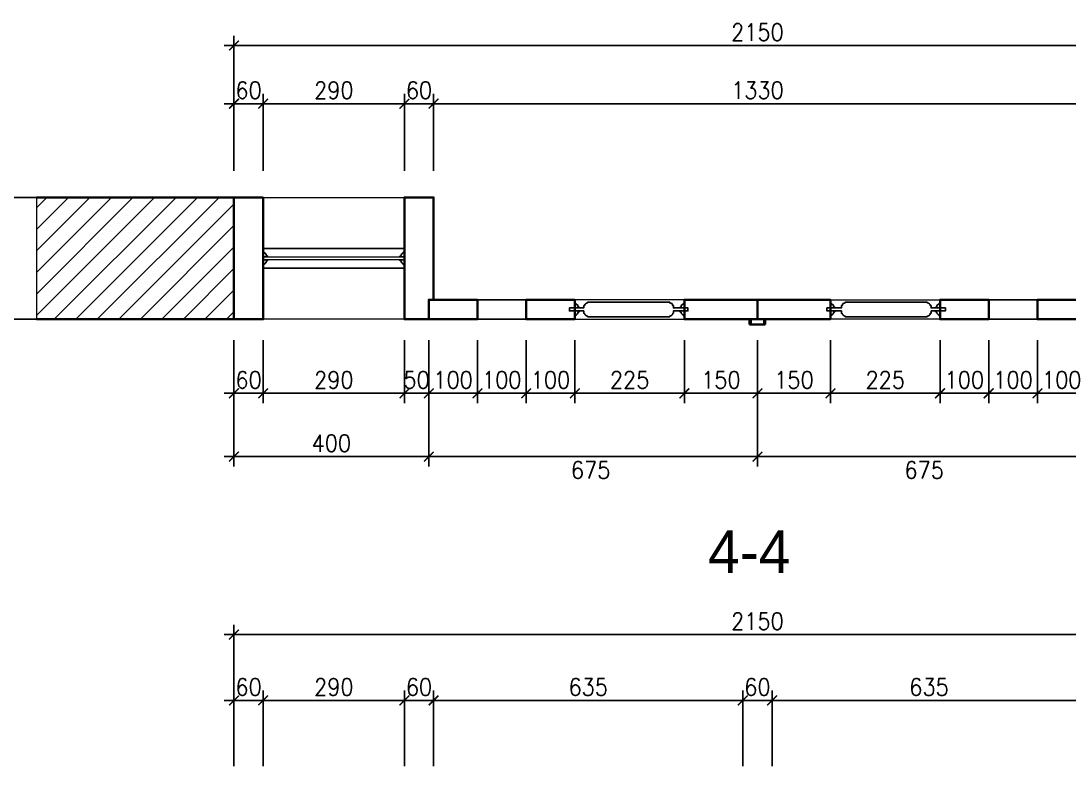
# Model space of a CAD drawing. Header units: millimetres. Extents: x -529782 to -142003, y -492574 to -273331.
# Drawn here: x -209251 to -207099, y -428554 to -426998 of the extents above; entities that cross this region are included whole.
import ezdxf

# ---------------------------------------------------------------- set-up
doc = ezdxf.new("R2010")
doc.units = ezdxf.units.MM
doc.header["$LTSCALE"] = 500
doc.header["$MEASUREMENT"] = 0
doc.header["$PDMODE"] = 3
doc.layers.get('0').update_dxf_attribs({"linetype": 'CONTINUOUS', "lineweight": 13})
doc.layers.get('Defpoints').update_dxf_attribs({"color": 255, "linetype": 'CONTINUOUS', "lineweight": 13})
for name, color, linetype, lineweight in [('1.cat 30', 30, 'CONTINUOUS', 35), ('9.text \xad white', 7, 'CONTINUOUS', 15), ('CA.dim 08', 251, 'CONTINUOUS', 13)]:
    doc.layers.add(name, color=color, linetype=linetype, lineweight=lineweight)
for name, color, linetype in [('catgo', 4, 'CONTINUOUS'), ('HACH', 250, 'CONTINUOUS'), ('HATCH', 150, 'CONTINUOUS'), ('THAY', 7, 'CONTINUOUS')]:
    doc.layers.add(name, color=color, linetype=linetype)
doc.styles.add('CA.JSC1', font='')
doc.styles.get("Standard").update_dxf_attribs({"font": 'txt.shx', "width": 0.9})
doc.styles.get('CA.JSC1').set_extended_font_data('.VnAvantH')
doc.dimstyles.new('CA 20', dxfattribs={"dimscale": 0, "dimtxt": 35, "dimasz": 20, "dimexe": 20, "dimexo": 0, "dimgap": 10, "dimtad": 1, "dimdec": 0, "dimzin": 0, "dimdsep": 46, "dimtxsty": 'Standard', "dimblk": 'ARCHTICK', "dimcen": 0.09, "dimdle": 20, "dimclrd": 256, "dimclre": 256, "dimclrt": 7, "dimadec": 0, "dimazin": 0, "dimtfac": 1, "dimtdec": 0, "dimtix": 1, "dimtmove": 2, "dimatfit": 3, "dimldrblk": 'DOT', "dimfxl": 1, "dimtolj": 1, "dimtzin": 0, "dimarcsym": 0})

# ---------------------------------------------------------------- blocks, each defined once
blk = doc.blocks.new('_ArchTick')
at = {"color": 1, "linetype": 'ByBlock', "const_width": 0.15}
blk.add_lwpolyline([(-0.5, -0.5), (0.5, 0.5)], dxfattribs=at)
blk = doc.blocks.new('*D1532')
at = {"layer": 'CA.dim 08', "lineweight": -2, "transparency": 16777216}
for p, q in [((-209427.8, -427340.5), (-209427.8, -427630.5)), ((-208934.6, -427360.5), (-209447.8, -427360.5)), ((-208934.6, -427610.5), (-209447.8, -427610.5))]:
    blk.add_line(p, q, dxfattribs=at)
at = {"layer": 'Defpoints', "color": 0, "transparency": 16777216}
for p in [(-208934.6, -427360.5), (-209427.8, -427610.5), (-208934.6, -427610.5)]:
    blk.add_point(p, dxfattribs=at)
at = {"layer": 'CA.dim 08', "lineweight": -2, "transparency": 16777216, "xscale": 20, "yscale": 20, "zscale": 20}
for p, rotation in [((-209427.8, -427360.5), 90), ((-209427.8, -427610.5), 270)]:
    blk.add_blockref('_ArchTick', p, dxfattribs=dict(at, rotation=rotation))
at = {"layer": 'CA.dim 08', "color": 7, "transparency": 16777216, "insert": (-209455.3, -427485.5), "char_height": 35, "attachment_point": 5, "rotation": 90}
blk.add_mtext('\\A1;250', dxfattribs=at)
blk = doc.blocks.new('_DOT')
at = {"color": 1, "linetype": 'ByBlock'}
blk.add_line((-0.5, 0), (-1, 0), dxfattribs=at)
at = {"color": 1, "linetype": 'ByBlock', "const_width": 0.5}
blk.add_lwpolyline([(-0.25, 0, 1), (0.25, 0, 1)], format="xyb", close=True, dxfattribs=at)
blk = doc.blocks.new('*D1536')
at = {"layer": 'CA.dim 08', "lineweight": -2, "transparency": 16777216}
for p, q in [((-208813.8, -428527.8), (-208813.8, -428373)), ((-208753.8, -428527.8), (-208753.8, -428373)), ((-208813.8, -428393), (-208833.8, -428393)), ((-208813.8, -428393), (-208753.8, -428393)), ((-208753.8, -428393), (-208733.8, -428393))]:
    blk.add_line(p, q, dxfattribs=at)
at = {"layer": 'Defpoints', "color": 0, "transparency": 16777216}
for p in [(-208753.8, -428393), (-208813.8, -428527.8), (-208753.8, -428527.8)]:
    blk.add_point(p, dxfattribs=at)
at = {"layer": 'CA.dim 08', "lineweight": -2, "transparency": 16777216, "xscale": 20, "yscale": 20, "zscale": 20}
blk.add_blockref('_ArchTick', (-208813.8, -428393), dxfattribs=at)
at = {"layer": 'CA.dim 08', "lineweight": -2, "transparency": 16777216, "xscale": 20, "yscale": 20, "zscale": 20, "rotation": 180}
blk.add_blockref('_ArchTick', (-208753.8, -428393), dxfattribs=at)
at = {"layer": 'CA.dim 08', "color": 7, "transparency": 16777216, "insert": (-208783.8, -428365.5), "char_height": 35, "attachment_point": 5}
blk.add_mtext('\\A1;60', dxfattribs=at)
blk = doc.blocks.new('*D1537')
at = {"layer": 'CA.dim 08', "lineweight": -2, "transparency": 16777216}
for p, q in [((-208753.8, -428527.8), (-208753.8, -428373)), ((-208463.8, -428527.8), (-208463.8, -428373)), ((-208773.8, -428393), (-208443.8, -428393))]:
    blk.add_line(p, q, dxfattribs=at)
at = {"layer": 'Defpoints', "color": 0, "transparency": 16777216}
for p in [(-208463.8, -428393), (-208753.8, -428527.8), (-208463.8, -428527.8)]:
    blk.add_point(p, dxfattribs=at)
at = {"layer": 'CA.dim 08', "lineweight": -2, "transparency": 16777216, "xscale": 20, "yscale": 20, "zscale": 20, "rotation": 180}
blk.add_blockref('_ArchTick', (-208753.8, -428393), dxfattribs=at)
at = {"layer": 'CA.dim 08', "lineweight": -2, "transparency": 16777216, "xscale": 20, "yscale": 20, "zscale": 20}
blk.add_blockref('_ArchTick', (-208463.8, -428393), dxfattribs=at)
at = {"layer": 'CA.dim 08', "color": 7, "transparency": 16777216, "insert": (-208608.8, -428365.5), "char_height": 35, "attachment_point": 5}
blk.add_mtext('\\A1;290', dxfattribs=at)
blk = doc.blocks.new('*D1538')
at = {"layer": 'CA.dim 08', "lineweight": -2, "transparency": 16777216}
for p, q in [((-208463.8, -428527.8), (-208463.8, -428373)), ((-208403.8, -428527.8), (-208403.8, -428373)), ((-208463.8, -428393), (-208483.8, -428393)), ((-208463.8, -428393), (-208403.8, -428393)), ((-208403.8, -428393), (-208383.8, -428393))]:
    blk.add_line(p, q, dxfattribs=at)
at = {"layer": 'Defpoints', "color": 0, "transparency": 16777216}
for p in [(-208403.8, -428393), (-208463.8, -428527.8), (-208403.8, -428527.8)]:
    blk.add_point(p, dxfattribs=at)
at = {"layer": 'CA.dim 08', "lineweight": -2, "transparency": 16777216, "xscale": 20, "yscale": 20, "zscale": 20}
blk.add_blockref('_ArchTick', (-208463.8, -428393), dxfattribs=at)
at = {"layer": 'CA.dim 08', "lineweight": -2, "transparency": 16777216, "xscale": 20, "yscale": 20, "zscale": 20, "rotation": 180}
blk.add_blockref('_ArchTick', (-208403.8, -428393), dxfattribs=at)
at = {"layer": 'CA.dim 08', "color": 7, "transparency": 16777216, "insert": (-208433.8, -428365.5), "char_height": 35, "attachment_point": 5}
blk.add_mtext('\\A1;60', dxfattribs=at)
blk = doc.blocks.new('*D1539')
at = {"layer": 'CA.dim 08', "lineweight": -2, "transparency": 16777216}
for p, q in [((-208403.8, -428527.8), (-208403.8, -428373)), ((-207768.8, -428527.8), (-207768.8, -428373)), ((-208423.8, -428393), (-207748.8, -428393))]:
    blk.add_line(p, q, dxfattribs=at)
at = {"layer": 'Defpoints', "color": 0, "transparency": 16777216}
for p in [(-207768.8, -428393), (-208403.8, -428527.8), (-207768.8, -428527.8)]:
    blk.add_point(p, dxfattribs=at)
at = {"layer": 'CA.dim 08', "lineweight": -2, "transparency": 16777216, "xscale": 20, "yscale": 20, "zscale": 20, "rotation": 180}
blk.add_blockref('_ArchTick', (-208403.8, -428393), dxfattribs=at)
at = {"layer": 'CA.dim 08', "lineweight": -2, "transparency": 16777216, "xscale": 20, "yscale": 20, "zscale": 20}
blk.add_blockref('_ArchTick', (-207768.8, -428393), dxfattribs=at)
at = {"layer": 'CA.dim 08', "color": 7, "transparency": 16777216, "insert": (-208086.3, -428365.5), "char_height": 35, "attachment_point": 5}
blk.add_mtext('\\A1;635', dxfattribs=at)
blk = doc.blocks.new('*D1540')
at = {"layer": 'CA.dim 08', "lineweight": -2, "transparency": 16777216}
for p, q in [((-207768.8, -428527.8), (-207768.8, -428373)), ((-207708.8, -428527.8), (-207708.8, -428373)), ((-207768.8, -428393), (-207788.8, -428393)), ((-207768.8, -428393), (-207708.8, -428393)), ((-207708.8, -428393), (-207688.8, -428393))]:
    blk.add_line(p, q, dxfattribs=at)
at = {"layer": 'Defpoints', "color": 0, "transparency": 16777216}
for p in [(-207708.8, -428393), (-207768.8, -428527.8), (-207708.8, -428527.8)]:
    blk.add_point(p, dxfattribs=at)
at = {"layer": 'CA.dim 08', "lineweight": -2, "transparency": 16777216, "xscale": 20, "yscale": 20, "zscale": 20}
blk.add_blockref('_ArchTick', (-207768.8, -428393), dxfattribs=at)
at = {"layer": 'CA.dim 08', "lineweight": -2, "transparency": 16777216, "xscale": 20, "yscale": 20, "zscale": 20, "rotation": 180}
blk.add_blockref('_ArchTick', (-207708.8, -428393), dxfattribs=at)
at = {"layer": 'CA.dim 08', "color": 7, "transparency": 16777216, "insert": (-207738.8, -428365.5), "char_height": 35, "attachment_point": 5}
blk.add_mtext('\\A1;60', dxfattribs=at)
blk = doc.blocks.new('*D1541')
at = {"layer": 'CA.dim 08', "lineweight": -2, "transparency": 16777216}
for p, q in [((-207708.8, -428527.8), (-207708.8, -428373)), ((-207073.8, -428527.8), (-207073.8, -428373)), ((-207728.8, -428393), (-207053.8, -428393))]:
    blk.add_line(p, q, dxfattribs=at)
at = {"layer": 'Defpoints', "color": 0, "transparency": 16777216}
for p in [(-207073.8, -428393), (-207708.8, -428527.8), (-207073.8, -428527.8)]:
    blk.add_point(p, dxfattribs=at)
at = {"layer": 'CA.dim 08', "lineweight": -2, "transparency": 16777216, "xscale": 20, "yscale": 20, "zscale": 20, "rotation": 180}
blk.add_blockref('_ArchTick', (-207708.8, -428393), dxfattribs=at)
at = {"layer": 'CA.dim 08', "lineweight": -2, "transparency": 16777216, "xscale": 20, "yscale": 20, "zscale": 20}
blk.add_blockref('_ArchTick', (-207073.8, -428393), dxfattribs=at)
at = {"layer": 'CA.dim 08', "color": 7, "transparency": 16777216, "insert": (-207386.3, -428365.5), "char_height": 35, "attachment_point": 5}
blk.add_mtext('\\A1;635', dxfattribs=at)
blk = doc.blocks.new('*D1545')
at = {"layer": 'CA.dim 08', "lineweight": -2, "transparency": 16777216}
for p, q in [((-208813.8, -428527.8), (-208813.8, -428238)), ((-206663.8, -428527.8), (-206663.8, -428238)), ((-208833.8, -428258), (-206643.8, -428258))]:
    blk.add_line(p, q, dxfattribs=at)
at = {"layer": 'Defpoints', "color": 0, "transparency": 16777216}
for p in [(-206663.8, -428258), (-208813.8, -428527.8), (-206663.8, -428527.8)]:
    blk.add_point(p, dxfattribs=at)
at = {"layer": 'CA.dim 08', "lineweight": -2, "transparency": 16777216, "xscale": 20, "yscale": 20, "zscale": 20, "rotation": 180}
blk.add_blockref('_ArchTick', (-208813.8, -428258), dxfattribs=at)
at = {"layer": 'CA.dim 08', "lineweight": -2, "transparency": 16777216, "xscale": 20, "yscale": 20, "zscale": 20}
blk.add_blockref('_ArchTick', (-206663.8, -428258), dxfattribs=at)
at = {"layer": 'CA.dim 08', "color": 7, "transparency": 16777216, "insert": (-207738.8, -428230.5), "char_height": 35, "attachment_point": 5}
blk.add_mtext('\\A1;2150', dxfattribs=at)
blk = doc.blocks.new('*D1624')
at = {"layer": 'CA.dim 08', "lineweight": -2, "transparency": 16777216}
for p, q in [((-208813.8, -427305.9), (-208813.8, -427148)), ((-208753.8, -427305.9), (-208753.8, -427148)), ((-208813.8, -427168), (-208833.8, -427168)), ((-208813.8, -427168), (-208753.8, -427168)), ((-208753.8, -427168), (-208733.8, -427168))]:
    blk.add_line(p, q, dxfattribs=at)
at = {"layer": 'Defpoints', "color": 0, "transparency": 16777216}
for p in [(-208753.8, -427168), (-208813.8, -427305.9), (-208753.8, -427305.9)]:
    blk.add_point(p, dxfattribs=at)
at = {"layer": 'CA.dim 08', "lineweight": -2, "transparency": 16777216, "xscale": 20, "yscale": 20, "zscale": 20}
blk.add_blockref('_ArchTick', (-208813.8, -427168), dxfattribs=at)
at = {"layer": 'CA.dim 08', "lineweight": -2, "transparency": 16777216, "xscale": 20, "yscale": 20, "zscale": 20, "rotation": 180}
blk.add_blockref('_ArchTick', (-208753.8, -427168), dxfattribs=at)
at = {"layer": 'CA.dim 08', "color": 7, "transparency": 16777216, "insert": (-208783.8, -427140.5), "char_height": 35, "attachment_point": 5}
blk.add_mtext('\\A1;60', dxfattribs=at)
blk = doc.blocks.new('*D1625')
at = {"layer": 'CA.dim 08', "lineweight": -2, "transparency": 16777216}
for p, q in [((-208753.8, -427305.9), (-208753.8, -427148)), ((-208463.8, -427305.9), (-208463.8, -427148)), ((-208773.8, -427168), (-208443.8, -427168))]:
    blk.add_line(p, q, dxfattribs=at)
at = {"layer": 'Defpoints', "color": 0, "transparency": 16777216}
for p in [(-208463.8, -427168), (-208753.8, -427305.9), (-208463.8, -427305.9)]:
    blk.add_point(p, dxfattribs=at)
at = {"layer": 'CA.dim 08', "lineweight": -2, "transparency": 16777216, "xscale": 20, "yscale": 20, "zscale": 20, "rotation": 180}
blk.add_blockref('_ArchTick', (-208753.8, -427168), dxfattribs=at)
at = {"layer": 'CA.dim 08', "lineweight": -2, "transparency": 16777216, "xscale": 20, "yscale": 20, "zscale": 20}
blk.add_blockref('_ArchTick', (-208463.8, -427168), dxfattribs=at)
at = {"layer": 'CA.dim 08', "color": 7, "transparency": 16777216, "insert": (-208608.8, -427140.5), "char_height": 35, "attachment_point": 5}
blk.add_mtext('\\A1;290', dxfattribs=at)
blk = doc.blocks.new('*D1626')
at = {"layer": 'CA.dim 08', "lineweight": -2, "transparency": 16777216}
for p, q in [((-208463.8, -427305.9), (-208463.8, -427148)), ((-208403.8, -427305.9), (-208403.8, -427148)), ((-208463.8, -427168), (-208483.8, -427168)), ((-208463.8, -427168), (-208403.8, -427168)), ((-208403.8, -427168), (-208383.8, -427168))]:
    blk.add_line(p, q, dxfattribs=at)
at = {"layer": 'Defpoints', "color": 0, "transparency": 16777216}
for p in [(-208403.8, -427168), (-208463.8, -427305.9), (-208403.8, -427305.9)]:
    blk.add_point(p, dxfattribs=at)
at = {"layer": 'CA.dim 08', "lineweight": -2, "transparency": 16777216, "xscale": 20, "yscale": 20, "zscale": 20}
blk.add_blockref('_ArchTick', (-208463.8, -427168), dxfattribs=at)
at = {"layer": 'CA.dim 08', "lineweight": -2, "transparency": 16777216, "xscale": 20, "yscale": 20, "zscale": 20, "rotation": 180}
blk.add_blockref('_ArchTick', (-208403.8, -427168), dxfattribs=at)
at = {"layer": 'CA.dim 08', "color": 7, "transparency": 16777216, "insert": (-208433.8, -427140.5), "char_height": 35, "attachment_point": 5}
blk.add_mtext('\\A1;60', dxfattribs=at)
blk = doc.blocks.new('*D1627')
at = {"layer": 'CA.dim 08', "lineweight": -2, "transparency": 16777216}
for p, q in [((-208403.8, -427305.9), (-208403.8, -427148)), ((-207073.8, -427305.9), (-207073.8, -427148)), ((-208423.8, -427168), (-207053.8, -427168))]:
    blk.add_line(p, q, dxfattribs=at)
at = {"layer": 'Defpoints', "color": 0, "transparency": 16777216}
for p in [(-207073.8, -427168), (-208403.8, -427305.9), (-207073.8, -427305.9)]:
    blk.add_point(p, dxfattribs=at)
at = {"layer": 'CA.dim 08', "lineweight": -2, "transparency": 16777216, "xscale": 20, "yscale": 20, "zscale": 20, "rotation": 180}
blk.add_blockref('_ArchTick', (-208403.8, -427168), dxfattribs=at)
at = {"layer": 'CA.dim 08', "lineweight": -2, "transparency": 16777216, "xscale": 20, "yscale": 20, "zscale": 20}
blk.add_blockref('_ArchTick', (-207073.8, -427168), dxfattribs=at)
at = {"layer": 'CA.dim 08', "color": 7, "transparency": 16777216, "insert": (-207738.8, -427140.5), "char_height": 35, "attachment_point": 5}
blk.add_mtext('\\A1;1330', dxfattribs=at)
blk = doc.blocks.new('*D1631')
at = {"layer": 'CA.dim 08', "lineweight": -2, "transparency": 16777216}
for p, q in [((-208813.8, -427305.9), (-208813.8, -427028.7)), ((-206663.8, -427305.9), (-206663.8, -427028.7)), ((-208833.8, -427048.7), (-206643.8, -427048.7))]:
    blk.add_line(p, q, dxfattribs=at)
at = {"layer": 'Defpoints', "color": 0, "transparency": 16777216}
for p in [(-206663.8, -427048.7), (-208813.8, -427305.9), (-206663.8, -427305.9)]:
    blk.add_point(p, dxfattribs=at)
at = {"layer": 'CA.dim 08', "lineweight": -2, "transparency": 16777216, "xscale": 20, "yscale": 20, "zscale": 20, "rotation": 180}
blk.add_blockref('_ArchTick', (-208813.8, -427048.7), dxfattribs=at)
at = {"layer": 'CA.dim 08', "lineweight": -2, "transparency": 16777216, "xscale": 20, "yscale": 20, "zscale": 20}
blk.add_blockref('_ArchTick', (-206663.8, -427048.7), dxfattribs=at)
at = {"layer": 'CA.dim 08', "color": 7, "transparency": 16777216, "insert": (-207738.8, -427021.2), "char_height": 35, "attachment_point": 5}
blk.add_mtext('\\A1;2150', dxfattribs=at)
blk = doc.blocks.new('*D1632')
at = {"layer": 'CA.dim 08', "lineweight": -2, "transparency": 16777216}
for p, q in [((-208813.8, -427653.5), (-208813.8, -427782.6)), ((-208753.8, -427653.5), (-208753.8, -427782.6)), ((-208813.8, -427762.6), (-208833.8, -427762.6)), ((-208813.8, -427762.6), (-208753.8, -427762.6)), ((-208753.8, -427762.6), (-208733.8, -427762.6))]:
    blk.add_line(p, q, dxfattribs=at)
at = {"layer": 'Defpoints', "color": 0, "transparency": 16777216}
for p in [(-208813.8, -427653.5), (-208753.8, -427653.5), (-208753.8, -427762.6)]:
    blk.add_point(p, dxfattribs=at)
at = {"layer": 'CA.dim 08', "lineweight": -2, "transparency": 16777216, "xscale": 20, "yscale": 20, "zscale": 20}
blk.add_blockref('_ArchTick', (-208813.8, -427762.6), dxfattribs=at)
at = {"layer": 'CA.dim 08', "lineweight": -2, "transparency": 16777216, "xscale": 20, "yscale": 20, "zscale": 20, "rotation": 180}
blk.add_blockref('_ArchTick', (-208753.8, -427762.6), dxfattribs=at)
at = {"layer": 'CA.dim 08', "color": 7, "transparency": 16777216, "insert": (-208783.8, -427735.1), "char_height": 35, "attachment_point": 5}
blk.add_mtext('\\A1;60', dxfattribs=at)
blk = doc.blocks.new('*D1633')
at = {"layer": 'CA.dim 08', "lineweight": -2, "transparency": 16777216}
for p, q in [((-208753.8, -427653.5), (-208753.8, -427782.6)), ((-208463.8, -427653.5), (-208463.8, -427782.6)), ((-208773.8, -427762.6), (-208443.8, -427762.6))]:
    blk.add_line(p, q, dxfattribs=at)
at = {"layer": 'Defpoints', "color": 0, "transparency": 16777216}
for p in [(-208753.8, -427653.5), (-208463.8, -427653.5), (-208463.8, -427762.6)]:
    blk.add_point(p, dxfattribs=at)
at = {"layer": 'CA.dim 08', "lineweight": -2, "transparency": 16777216, "xscale": 20, "yscale": 20, "zscale": 20, "rotation": 180}
blk.add_blockref('_ArchTick', (-208753.8, -427762.6), dxfattribs=at)
at = {"layer": 'CA.dim 08', "lineweight": -2, "transparency": 16777216, "xscale": 20, "yscale": 20, "zscale": 20}
blk.add_blockref('_ArchTick', (-208463.8, -427762.6), dxfattribs=at)
at = {"layer": 'CA.dim 08', "color": 7, "transparency": 16777216, "insert": (-208608.8, -427735.1), "char_height": 35, "attachment_point": 5}
blk.add_mtext('\\A1;290', dxfattribs=at)
blk = doc.blocks.new('*D1634')
at = {"layer": 'CA.dim 08', "lineweight": -2, "transparency": 16777216}
for p, q in [((-208463.8, -427653.5), (-208463.8, -427782.6)), ((-208413.8, -427653.5), (-208413.8, -427782.6)), ((-208463.8, -427762.6), (-208483.8, -427762.6)), ((-208463.8, -427762.6), (-208413.8, -427762.6)), ((-208413.8, -427762.6), (-208393.8, -427762.6))]:
    blk.add_line(p, q, dxfattribs=at)
at = {"layer": 'Defpoints', "color": 0, "transparency": 16777216}
for p in [(-208463.8, -427653.5), (-208413.8, -427653.5), (-208413.8, -427762.6)]:
    blk.add_point(p, dxfattribs=at)
at = {"layer": 'CA.dim 08', "lineweight": -2, "transparency": 16777216, "xscale": 20, "yscale": 20, "zscale": 20}
blk.add_blockref('_ArchTick', (-208463.8, -427762.6), dxfattribs=at)
at = {"layer": 'CA.dim 08', "lineweight": -2, "transparency": 16777216, "xscale": 20, "yscale": 20, "zscale": 20, "rotation": 180}
blk.add_blockref('_ArchTick', (-208413.8, -427762.6), dxfattribs=at)
at = {"layer": 'CA.dim 08', "color": 7, "transparency": 16777216, "insert": (-208438.8, -427735.1), "char_height": 35, "attachment_point": 5}
blk.add_mtext('\\A1;50', dxfattribs=at)
blk = doc.blocks.new('*D1635')
at = {"layer": 'CA.dim 08', "lineweight": -2, "transparency": 16777216}
for p, q in [((-208413.8, -427653.5), (-208413.8, -427782.6)), ((-208313.8, -427653.5), (-208313.8, -427782.6)), ((-208433.8, -427762.6), (-208293.8, -427762.6))]:
    blk.add_line(p, q, dxfattribs=at)
at = {"layer": 'Defpoints', "color": 0, "transparency": 16777216}
for p in [(-208413.8, -427653.5), (-208313.8, -427653.5), (-208313.8, -427762.6)]:
    blk.add_point(p, dxfattribs=at)
at = {"layer": 'CA.dim 08', "lineweight": -2, "transparency": 16777216, "xscale": 20, "yscale": 20, "zscale": 20, "rotation": 180}
blk.add_blockref('_ArchTick', (-208413.8, -427762.6), dxfattribs=at)
at = {"layer": 'CA.dim 08', "lineweight": -2, "transparency": 16777216, "xscale": 20, "yscale": 20, "zscale": 20}
blk.add_blockref('_ArchTick', (-208313.8, -427762.6), dxfattribs=at)
at = {"layer": 'CA.dim 08', "color": 7, "transparency": 16777216, "insert": (-208363.8, -427735.1), "char_height": 35, "attachment_point": 5}
blk.add_mtext('\\A1;100', dxfattribs=at)
blk = doc.blocks.new('*D1636')
at = {"layer": 'CA.dim 08', "lineweight": -2, "transparency": 16777216}
for p, q in [((-208313.8, -427653.5), (-208313.8, -427782.6)), ((-208213.8, -427653.5), (-208213.8, -427782.6)), ((-208333.8, -427762.6), (-208193.8, -427762.6))]:
    blk.add_line(p, q, dxfattribs=at)
at = {"layer": 'Defpoints', "color": 0, "transparency": 16777216}
for p in [(-208313.8, -427653.5), (-208213.8, -427653.5), (-208213.8, -427762.6)]:
    blk.add_point(p, dxfattribs=at)
at = {"layer": 'CA.dim 08', "lineweight": -2, "transparency": 16777216, "xscale": 20, "yscale": 20, "zscale": 20, "rotation": 180}
blk.add_blockref('_ArchTick', (-208313.8, -427762.6), dxfattribs=at)
at = {"layer": 'CA.dim 08', "lineweight": -2, "transparency": 16777216, "xscale": 20, "yscale": 20, "zscale": 20}
blk.add_blockref('_ArchTick', (-208213.8, -427762.6), dxfattribs=at)
at = {"layer": 'CA.dim 08', "color": 7, "transparency": 16777216, "insert": (-208263.8, -427735.1), "char_height": 35, "attachment_point": 5}
blk.add_mtext('\\A1;100', dxfattribs=at)
blk = doc.blocks.new('*D1637')
at = {"layer": 'CA.dim 08', "lineweight": -2, "transparency": 16777216}
for p, q in [((-208213.8, -427653.5), (-208213.8, -427782.6)), ((-208113.8, -427653.5), (-208113.8, -427782.6)), ((-208233.8, -427762.6), (-208093.8, -427762.6))]:
    blk.add_line(p, q, dxfattribs=at)
at = {"layer": 'Defpoints', "color": 0, "transparency": 16777216}
for p in [(-208213.8, -427653.5), (-208113.8, -427653.5), (-208113.8, -427762.6)]:
    blk.add_point(p, dxfattribs=at)
at = {"layer": 'CA.dim 08', "lineweight": -2, "transparency": 16777216, "xscale": 20, "yscale": 20, "zscale": 20, "rotation": 180}
blk.add_blockref('_ArchTick', (-208213.8, -427762.6), dxfattribs=at)
at = {"layer": 'CA.dim 08', "lineweight": -2, "transparency": 16777216, "xscale": 20, "yscale": 20, "zscale": 20}
blk.add_blockref('_ArchTick', (-208113.8, -427762.6), dxfattribs=at)
at = {"layer": 'CA.dim 08', "color": 7, "transparency": 16777216, "insert": (-208163.8, -427735.1), "char_height": 35, "attachment_point": 5}
blk.add_mtext('\\A1;100', dxfattribs=at)
blk = doc.blocks.new('*D1638')
at = {"layer": 'CA.dim 08', "lineweight": -2, "transparency": 16777216}
for p, q in [((-208113.8, -427653.5), (-208113.8, -427782.6)), ((-207888.8, -427653.5), (-207888.8, -427782.6)), ((-208133.8, -427762.6), (-207868.8, -427762.6))]:
    blk.add_line(p, q, dxfattribs=at)
at = {"layer": 'Defpoints', "color": 0, "transparency": 16777216}
for p in [(-208113.8, -427653.5), (-207888.8, -427653.5), (-207888.8, -427762.6)]:
    blk.add_point(p, dxfattribs=at)
at = {"layer": 'CA.dim 08', "lineweight": -2, "transparency": 16777216, "xscale": 20, "yscale": 20, "zscale": 20, "rotation": 180}
blk.add_blockref('_ArchTick', (-208113.8, -427762.6), dxfattribs=at)
at = {"layer": 'CA.dim 08', "lineweight": -2, "transparency": 16777216, "xscale": 20, "yscale": 20, "zscale": 20}
blk.add_blockref('_ArchTick', (-207888.8, -427762.6), dxfattribs=at)
at = {"layer": 'CA.dim 08', "color": 7, "transparency": 16777216, "insert": (-208001.3, -427735.1), "char_height": 35, "attachment_point": 5}
blk.add_mtext('\\A1;225', dxfattribs=at)
blk = doc.blocks.new('*D1639')
at = {"layer": 'CA.dim 08', "lineweight": -2, "transparency": 16777216}
for p, q in [((-207888.8, -427653.5), (-207888.8, -427782.6)), ((-207738.8, -427653.5), (-207738.8, -427782.6)), ((-207908.8, -427762.6), (-207718.8, -427762.6))]:
    blk.add_line(p, q, dxfattribs=at)
at = {"layer": 'Defpoints', "color": 0, "transparency": 16777216}
for p in [(-207888.8, -427653.5), (-207738.8, -427653.5), (-207738.8, -427762.6)]:
    blk.add_point(p, dxfattribs=at)
at = {"layer": 'CA.dim 08', "lineweight": -2, "transparency": 16777216, "xscale": 20, "yscale": 20, "zscale": 20, "rotation": 180}
blk.add_blockref('_ArchTick', (-207888.8, -427762.6), dxfattribs=at)
at = {"layer": 'CA.dim 08', "lineweight": -2, "transparency": 16777216, "xscale": 20, "yscale": 20, "zscale": 20}
blk.add_blockref('_ArchTick', (-207738.8, -427762.6), dxfattribs=at)
at = {"layer": 'CA.dim 08', "color": 7, "transparency": 16777216, "insert": (-207813.8, -427735.1), "char_height": 35, "attachment_point": 5}
blk.add_mtext('\\A1;150', dxfattribs=at)
blk = doc.blocks.new('*D1640')
at = {"layer": 'CA.dim 08', "lineweight": -2, "transparency": 16777216}
for p, q in [((-207738.8, -427653.5), (-207738.8, -427782.6)), ((-207588.8, -427653.5), (-207588.8, -427782.6)), ((-207758.8, -427762.6), (-207568.8, -427762.6))]:
    blk.add_line(p, q, dxfattribs=at)
at = {"layer": 'Defpoints', "color": 0, "transparency": 16777216}
for p in [(-207738.8, -427653.5), (-207588.8, -427653.5), (-207588.8, -427762.6)]:
    blk.add_point(p, dxfattribs=at)
at = {"layer": 'CA.dim 08', "lineweight": -2, "transparency": 16777216, "xscale": 20, "yscale": 20, "zscale": 20, "rotation": 180}
blk.add_blockref('_ArchTick', (-207738.8, -427762.6), dxfattribs=at)
at = {"layer": 'CA.dim 08', "lineweight": -2, "transparency": 16777216, "xscale": 20, "yscale": 20, "zscale": 20}
blk.add_blockref('_ArchTick', (-207588.8, -427762.6), dxfattribs=at)
at = {"layer": 'CA.dim 08', "color": 7, "transparency": 16777216, "insert": (-207663.8, -427735.1), "char_height": 35, "attachment_point": 5}
blk.add_mtext('\\A1;150', dxfattribs=at)
blk = doc.blocks.new('*D1641')
at = {"layer": 'CA.dim 08', "lineweight": -2, "transparency": 16777216}
for p, q in [((-207588.8, -427653.5), (-207588.8, -427782.6)), ((-207363.8, -427653.5), (-207363.8, -427782.6)), ((-207608.8, -427762.6), (-207343.8, -427762.6))]:
    blk.add_line(p, q, dxfattribs=at)
at = {"layer": 'Defpoints', "color": 0, "transparency": 16777216}
for p in [(-207588.8, -427653.5), (-207363.8, -427653.5), (-207363.8, -427762.6)]:
    blk.add_point(p, dxfattribs=at)
at = {"layer": 'CA.dim 08', "lineweight": -2, "transparency": 16777216, "xscale": 20, "yscale": 20, "zscale": 20, "rotation": 180}
blk.add_blockref('_ArchTick', (-207588.8, -427762.6), dxfattribs=at)
at = {"layer": 'CA.dim 08', "lineweight": -2, "transparency": 16777216, "xscale": 20, "yscale": 20, "zscale": 20}
blk.add_blockref('_ArchTick', (-207363.8, -427762.6), dxfattribs=at)
at = {"layer": 'CA.dim 08', "color": 7, "transparency": 16777216, "insert": (-207476.3, -427735.1), "char_height": 35, "attachment_point": 5}
blk.add_mtext('\\A1;225', dxfattribs=at)
blk = doc.blocks.new('*D1642')
at = {"layer": 'CA.dim 08', "lineweight": -2, "transparency": 16777216}
for p, q in [((-207363.8, -427653.5), (-207363.8, -427782.6)), ((-207263.8, -427653.5), (-207263.8, -427782.6)), ((-207383.8, -427762.6), (-207243.8, -427762.6))]:
    blk.add_line(p, q, dxfattribs=at)
at = {"layer": 'Defpoints', "color": 0, "transparency": 16777216}
for p in [(-207363.8, -427653.5), (-207263.8, -427653.5), (-207263.8, -427762.6)]:
    blk.add_point(p, dxfattribs=at)
at = {"layer": 'CA.dim 08', "lineweight": -2, "transparency": 16777216, "xscale": 20, "yscale": 20, "zscale": 20, "rotation": 180}
blk.add_blockref('_ArchTick', (-207363.8, -427762.6), dxfattribs=at)
at = {"layer": 'CA.dim 08', "lineweight": -2, "transparency": 16777216, "xscale": 20, "yscale": 20, "zscale": 20}
blk.add_blockref('_ArchTick', (-207263.8, -427762.6), dxfattribs=at)
at = {"layer": 'CA.dim 08', "color": 7, "transparency": 16777216, "insert": (-207313.8, -427735.1), "char_height": 35, "attachment_point": 5}
blk.add_mtext('\\A1;100', dxfattribs=at)
blk = doc.blocks.new('*D1643')
at = {"layer": 'CA.dim 08', "lineweight": -2, "transparency": 16777216}
for p, q in [((-207263.8, -427653.5), (-207263.8, -427782.6)), ((-207163.8, -427653.5), (-207163.8, -427782.6)), ((-207283.8, -427762.6), (-207143.8, -427762.6))]:
    blk.add_line(p, q, dxfattribs=at)
at = {"layer": 'Defpoints', "color": 0, "transparency": 16777216}
for p in [(-207263.8, -427653.5), (-207163.8, -427653.5), (-207163.8, -427762.6)]:
    blk.add_point(p, dxfattribs=at)
at = {"layer": 'CA.dim 08', "lineweight": -2, "transparency": 16777216, "xscale": 20, "yscale": 20, "zscale": 20, "rotation": 180}
blk.add_blockref('_ArchTick', (-207263.8, -427762.6), dxfattribs=at)
at = {"layer": 'CA.dim 08', "lineweight": -2, "transparency": 16777216, "xscale": 20, "yscale": 20, "zscale": 20}
blk.add_blockref('_ArchTick', (-207163.8, -427762.6), dxfattribs=at)
at = {"layer": 'CA.dim 08', "color": 7, "transparency": 16777216, "insert": (-207213.8, -427735.1), "char_height": 35, "attachment_point": 5}
blk.add_mtext('\\A1;100', dxfattribs=at)
blk = doc.blocks.new('*D1644')
at = {"layer": 'CA.dim 08', "lineweight": -2, "transparency": 16777216}
for p, q in [((-207163.8, -427653.5), (-207163.8, -427782.6)), ((-207063.8, -427653.5), (-207063.8, -427782.6)), ((-207183.8, -427762.6), (-207043.8, -427762.6))]:
    blk.add_line(p, q, dxfattribs=at)
at = {"layer": 'Defpoints', "color": 0, "transparency": 16777216}
for p in [(-207163.8, -427653.5), (-207063.8, -427653.5), (-207063.8, -427762.6)]:
    blk.add_point(p, dxfattribs=at)
at = {"layer": 'CA.dim 08', "lineweight": -2, "transparency": 16777216, "xscale": 20, "yscale": 20, "zscale": 20, "rotation": 180}
blk.add_blockref('_ArchTick', (-207163.8, -427762.6), dxfattribs=at)
at = {"layer": 'CA.dim 08', "lineweight": -2, "transparency": 16777216, "xscale": 20, "yscale": 20, "zscale": 20}
blk.add_blockref('_ArchTick', (-207063.8, -427762.6), dxfattribs=at)
at = {"layer": 'CA.dim 08', "color": 7, "transparency": 16777216, "insert": (-207113.8, -427735.1), "char_height": 35, "attachment_point": 5}
blk.add_mtext('\\A1;100', dxfattribs=at)
blk = doc.blocks.new('*D1646')
at = {"layer": 'CA.dim 08', "lineweight": -2, "transparency": 16777216}
for p, q in [((-208813.8, -427653.5), (-208813.8, -427912.6)), ((-208413.8, -427653.5), (-208413.8, -427912.6)), ((-208833.8, -427892.6), (-208393.8, -427892.6))]:
    blk.add_line(p, q, dxfattribs=at)
at = {"layer": 'Defpoints', "color": 0, "transparency": 16777216}
for p in [(-208813.8, -427653.5), (-208413.8, -427653.5), (-208413.8, -427892.6)]:
    blk.add_point(p, dxfattribs=at)
at = {"layer": 'CA.dim 08', "lineweight": -2, "transparency": 16777216, "xscale": 20, "yscale": 20, "zscale": 20, "rotation": 180}
blk.add_blockref('_ArchTick', (-208813.8, -427892.6), dxfattribs=at)
at = {"layer": 'CA.dim 08', "lineweight": -2, "transparency": 16777216, "xscale": 20, "yscale": 20, "zscale": 20}
blk.add_blockref('_ArchTick', (-208413.8, -427892.6), dxfattribs=at)
at = {"layer": 'CA.dim 08', "color": 7, "transparency": 16777216, "insert": (-208613.8, -427865.1), "char_height": 35, "attachment_point": 5}
blk.add_mtext('\\A1;400', dxfattribs=at)
blk = doc.blocks.new('*D1647')
at = {"layer": 'CA.dim 08', "lineweight": -2, "transparency": 16777216}
for p, q in [((-208413.8, -427653.5), (-208413.8, -427912.6)), ((-207738.8, -427653.5), (-207738.8, -427912.6)), ((-208433.8, -427892.6), (-207718.8, -427892.6))]:
    blk.add_line(p, q, dxfattribs=at)
at = {"layer": 'Defpoints', "color": 0, "transparency": 16777216}
for p in [(-208413.8, -427653.5), (-207738.8, -427653.5), (-207738.8, -427892.6)]:
    blk.add_point(p, dxfattribs=at)
at = {"layer": 'CA.dim 08', "lineweight": -2, "transparency": 16777216, "xscale": 20, "yscale": 20, "zscale": 20, "rotation": 180}
blk.add_blockref('_ArchTick', (-208413.8, -427892.6), dxfattribs=at)
at = {"layer": 'CA.dim 08', "lineweight": -2, "transparency": 16777216, "xscale": 20, "yscale": 20, "zscale": 20}
blk.add_blockref('_ArchTick', (-207738.8, -427892.6), dxfattribs=at)
at = {"layer": 'CA.dim 08', "color": 7, "transparency": 16777216, "insert": (-208081.3, -427920.1), "char_height": 35, "attachment_point": 5}
blk.add_mtext('\\A1;675', dxfattribs=at)
blk = doc.blocks.new('*D1648')
at = {"layer": 'CA.dim 08', "lineweight": -2, "transparency": 16777216}
for p, q in [((-207738.8, -427653.5), (-207738.8, -427912.6)), ((-207063.8, -427653.5), (-207063.8, -427912.6)), ((-207758.8, -427892.6), (-207043.8, -427892.6))]:
    blk.add_line(p, q, dxfattribs=at)
at = {"layer": 'Defpoints', "color": 0, "transparency": 16777216}
for p in [(-207738.8, -427653.5), (-207063.8, -427653.5), (-207063.8, -427892.6)]:
    blk.add_point(p, dxfattribs=at)
at = {"layer": 'CA.dim 08', "lineweight": -2, "transparency": 16777216, "xscale": 20, "yscale": 20, "zscale": 20, "rotation": 180}
blk.add_blockref('_ArchTick', (-207738.8, -427892.6), dxfattribs=at)
at = {"layer": 'CA.dim 08', "lineweight": -2, "transparency": 16777216, "xscale": 20, "yscale": 20, "zscale": 20}
blk.add_blockref('_ArchTick', (-207063.8, -427892.6), dxfattribs=at)
at = {"layer": 'CA.dim 08', "color": 7, "transparency": 16777216, "insert": (-207396.3, -427920.1), "char_height": 35, "attachment_point": 5}
blk.add_mtext('\\A1;675', dxfattribs=at)

msp = doc.modelspace()

# ---------------------------------------------------------------- hatches: boundary and pattern name
at = {"layer": 'HACH'}
h = msp.add_hatch(dxfattribs=at)
h.set_pattern_fill('ANSI31', color=256, scale=250, style=0)
h.set_pattern_definition([(45, (-15549.51, 12493.73), (-22.097087, 22.097087), [])])
h.paths.add_polyline_path([(-208813.8, -427610.5), (-208813.8, -427360.5), (-209219.5, -427360.5), (-209219.5, -427610.5)])
h.paths.add_polyline_path([(-206663.8, -427360.5), (-206663.8, -427610.5), (-206218.3, -427610.5), (-206218.3, -427360.5)])
h.paths.add_polyline_path([(-206663.8, -428601), (-206663.8, -428851), (-206218.3, -428851), (-206218.3, -428601)])
h.paths.add_polyline_path([(-208813.8, -428851), (-208813.8, -428601), (-209219.5, -428601), (-209219.5, -428851)])

# ---------------------------------------------------------------- linework, layer by layer
at = {"layer": '1.cat 30', "ltscale": 4}
for p, q in [((-209219.5, -427360.5), (-208813.8, -427360.5)), ((-208813.8, -427360.5), (-208813.8, -427610.5)), ((-209219.5, -427610.5), (-208813.8, -427610.5)), ((-208403.8, -427610.5), (-208393.8, -427610.5)), ((-208403.8, -427610.5), (-208394.8, -427610.5)), ((-208403.8, -427610.5), (-208394.8, -427610.5))]:
    msp.add_line(p, q, dxfattribs=at)
for points in [[(-208753.8, -427360.5), (-208753.8, -427610.5), (-208813.8, -427610.5), (-208813.8, -427360.5)], [(-207754.8, -427621.2), (-207725.2, -427621.2), (-207725.2, -427610.4), (-207754.8, -427610.4)], [(-207722.8, -427621.2), (-207752.5, -427621.2), (-207752.5, -427610.4), (-207722.8, -427610.4)]]:
    msp.add_lwpolyline(points, close=True, dxfattribs=at)
for points in [[(-208403.8, -427570.5), (-208403.8, -427360.5), (-208463.8, -427360.5), (-208463.8, -427610.5), (-208403.8, -427610.5)], [(-208313.8, -427593.6), (-208313.8, -427610.5), (-208413.8, -427610.5), (-208413.8, -427570.5), (-208313.8, -427570.5), (-208313.8, -427593.6)], [(-208403.8, -427570.5), (-208413.8, -427570.5), (-208413.8, -427610.5)], [(-208113.8, -427593.6), (-208113.8, -427610.5), (-208213.8, -427610.5), (-208213.8, -427570.5), (-208113.8, -427570.5), (-208113.8, -427593.6)], [(-207738.8, -427593.6), (-207738.8, -427610.5), (-207888.8, -427610.5), (-207888.8, -427570.5), (-207738.8, -427570.5), (-207738.8, -427593.6)], [(-207738.8, -427593.6), (-207738.8, -427610.5), (-207588.8, -427610.5), (-207588.8, -427570.5), (-207738.8, -427570.5), (-207738.8, -427593.6)], [(-207363.8, -427593.6), (-207363.8, -427610.5), (-207263.8, -427610.5), (-207263.8, -427570.5), (-207363.8, -427570.5), (-207363.8, -427593.6)], [(-207163.8, -427593.6), (-207163.8, -427610.5), (-207063.8, -427610.5), (-207063.8, -427570.5), (-207163.8, -427570.5), (-207163.8, -427593.6)]]:
    msp.add_lwpolyline(points, dxfattribs=at)
at = {"layer": 'CA.dim 08'}
msp.add_line((-209219.5, -427360.5), (-209219.5, -427610.5), dxfattribs=at)
for points in [[(-208753.8, -427360.5), (-208463.8, -427360.5), (-208463.8, -427610.5), (-208753.8, -427610.5)], [(-208463.8, -427482.4), (-208463.8, -427488.6), (-208753.8, -427488.6), (-208753.8, -427482.4)], [(-208113.8, -427610.5), (-207888.8, -427610.5), (-207888.8, -427570.5), (-208113.8, -427570.5)], [(-207363.8, -427610.5), (-207588.8, -427610.5), (-207588.8, -427570.5), (-207363.8, -427570.5)]]:
    msp.add_lwpolyline(points, close=True, dxfattribs=at)
at = {"layer": 'catgo', "ltscale": 4}
for points in [[(-208095.3, -427593.6), (-208095.3, -427598.4), (-208094, -427598.4, 0.394181), (-208087.7, -427603.9), (-208087.7, -427605.5), (-207919, -427605.5), (-207919, -427603.9, 0.394181), (-207912.7, -427598.4), (-207911.4, -427598.4), (-207911.4, -427593.6), (-207881.6, -427593.6), (-207881.6, -427587.3), (-207911.4, -427587.3), (-207911.4, -427582.5), (-207912.7, -427582.5, 0.394181), (-207919, -427577), (-207919, -427575.5), (-208087.7, -427575.5), (-208087.7, -427577, 0.394181), (-208094, -427582.6), (-208095.3, -427582.6), (-208095.3, -427587.3), (-208125, -427587.3), (-208125, -427593.6), (-208095.3, -427593.6)], [(-207382.3, -427593.6), (-207382.3, -427598.4), (-207383.7, -427598.4, -0.394181), (-207389.9, -427603.9), (-207389.9, -427605.5), (-207558.7, -427605.5), (-207558.7, -427603.9, -0.394181), (-207564.9, -427598.4), (-207566.3, -427598.4), (-207566.3, -427593.6), (-207596, -427593.6), (-207596, -427587.3), (-207566.3, -427587.3), (-207566.3, -427582.5), (-207564.9, -427582.5, -0.394181), (-207558.7, -427577), (-207558.7, -427575.5), (-207389.9, -427575.5), (-207389.9, -427577, -0.394181), (-207383.7, -427582.6), (-207382.3, -427582.6), (-207382.3, -427587.3), (-207352.7, -427587.3), (-207352.7, -427593.6), (-207382.3, -427593.6)]]:
    msp.add_lwpolyline(points, format="xyb", dxfattribs=at)
at = {"layer": 'HATCH', "ltscale": 4}
for points in [[(-208753.8, -427482.4), (-208753.8, -427472.8), (-208752, -427472.8), (-208752, -427474.5, -0.386896), (-208747.2, -427480), (-208746, -427480), (-208746, -427481), (-208744.7, -427481), (-208744.7, -427482.4), (-208753.8, -427482.4)], [(-208463.8, -427482.4), (-208463.8, -427472.8), (-208465.7, -427472.8), (-208465.7, -427474.5, 0.386896), (-208470.5, -427480), (-208471.6, -427480), (-208471.6, -427481), (-208472.9, -427481), (-208472.9, -427482.4), (-208463.8, -427482.4)], [(-208753.8, -427488.6), (-208753.8, -427498.2), (-208752, -427498.2), (-208752, -427496.6, 0.386896), (-208747.2, -427491), (-208746, -427491), (-208746, -427490.1), (-208744.7, -427490.1), (-208744.7, -427488.6), (-208753.8, -427488.6)], [(-208463.8, -427488.6), (-208463.8, -427498.2), (-208465.7, -427498.2), (-208465.7, -427496.6, -0.386896), (-208470.5, -427491), (-208471.6, -427491), (-208471.6, -427490.1), (-208472.9, -427490.1), (-208472.9, -427488.6), (-208463.8, -427488.6)], [(-208113.8, -427587.4), (-208113.8, -427577.8), (-208112, -427577.8), (-208112, -427579.4, -0.386896), (-208107.2, -427585), (-208106, -427585), (-208106, -427585.9), (-208104.7, -427585.9), (-208104.7, -427587.4), (-208113.8, -427587.4)], [(-207888.8, -427587.4), (-207888.8, -427577.8), (-207890.7, -427577.8), (-207890.7, -427579.4, 0.386896), (-207895.5, -427585), (-207896.6, -427585), (-207896.6, -427585.9), (-207897.9, -427585.9), (-207897.9, -427587.4), (-207888.8, -427587.4)], [(-207588.8, -427587.4), (-207588.8, -427577.8), (-207587, -427577.8), (-207587, -427579.4, -0.386896), (-207582.2, -427585), (-207581, -427585), (-207581, -427585.9), (-207579.7, -427585.9), (-207579.7, -427587.4), (-207588.8, -427587.4)], [(-207363.8, -427587.4), (-207363.8, -427577.8), (-207365.7, -427577.8), (-207365.7, -427579.4, 0.386896), (-207370.5, -427585), (-207371.6, -427585), (-207371.6, -427585.9), (-207372.9, -427585.9), (-207372.9, -427587.4), (-207363.8, -427587.4)], [(-208113.8, -427593.6), (-208113.8, -427603.2), (-208112, -427603.2), (-208112, -427601.5, 0.386896), (-208107.2, -427596), (-208106, -427596), (-208106, -427595.1), (-208104.7, -427595.1), (-208104.7, -427593.6), (-208113.8, -427593.6)], [(-207888.8, -427593.6), (-207888.8, -427603.2), (-207890.7, -427603.2), (-207890.7, -427601.5, -0.386896), (-207895.5, -427596), (-207896.6, -427596), (-207896.6, -427595.1), (-207897.9, -427595.1), (-207897.9, -427593.6), (-207888.8, -427593.6)], [(-207588.8, -427593.6), (-207588.8, -427603.2), (-207587, -427603.2), (-207587, -427601.5, 0.386896), (-207582.2, -427596), (-207581, -427596), (-207581, -427595.1), (-207579.7, -427595.1), (-207579.7, -427593.6), (-207588.8, -427593.6)], [(-207363.8, -427593.6), (-207363.8, -427603.2), (-207365.7, -427603.2), (-207365.7, -427601.5, -0.386896), (-207370.5, -427596), (-207371.6, -427596), (-207371.6, -427595.1), (-207372.9, -427595.1), (-207372.9, -427593.6), (-207363.8, -427593.6)]]:
    msp.add_lwpolyline(points, format="xyb", dxfattribs=at)
at = {"layer": 'THAY'}
for p, q in [((-208463.8, -427465.5), (-208753.8, -427465.5)), ((-208463.8, -427505.5), (-208753.8, -427505.5))]:
    msp.add_line(p, q, dxfattribs=at)
for points in [[(-208313.8, -427610.5), (-208213.8, -427610.5), (-208213.8, -427570.5), (-208313.8, -427570.5)], [(-207163.8, -427610.5), (-207263.8, -427610.5), (-207263.8, -427570.5), (-207163.8, -427570.5)]]:
    msp.add_lwpolyline(points, close=True, dxfattribs=at)

# ---------------------------------------------------------------- texts
at = {"layer": '9.text \xad white', "style": 'CA.JSC1'}
msp.add_text('4-4', height=87.5, dxfattribs=at).set_placement((-207840, -428131.2))

# ---------------------------------------------------------------- dimensions: what is measured, and where the dimension line sits
at = {"layer": 'CA.dim 08'}
for base, p1, p2, picture, middle in [((-206663.8, -427048.7), (-208813.8, -427305.9), (-206663.8, -427305.9), '*D1631', (-207738.8, -427021.2)), ((-208753.8, -427168), (-208813.8, -427305.9), (-208753.8, -427305.9), '*D1624', (-208783.8, -427140.5)), ((-208463.8, -427168), (-208753.8, -427305.9), (-208463.8, -427305.9), '*D1625', (-208608.8, -427140.5)), ((-208403.8, -427168), (-208463.8, -427305.9), (-208403.8, -427305.9), '*D1626', (-208433.8, -427140.5)), ((-207073.8, -427168), (-208403.8, -427305.9), (-207073.8, -427305.9), '*D1627', (-207738.8, -427140.5)), ((-208753.8, -427762.6), (-208813.8, -427653.5), (-208753.8, -427653.5), '*D1632', (-208783.8, -427735.1)), ((-208413.8, -427892.6), (-208813.8, -427653.5), (-208413.8, -427653.5), '*D1646', (-208613.8, -427865.1)), ((-208463.8, -427762.6), (-208753.8, -427653.5), (-208463.8, -427653.5), '*D1633', (-208608.8, -427735.1)), ((-208413.8, -427762.6), (-208463.8, -427653.5), (-208413.8, -427653.5), '*D1634', (-208438.8, -427735.1)), ((-208313.8, -427762.6), (-208413.8, -427653.5), (-208313.8, -427653.5), '*D1635', (-208363.8, -427735.1)), ((-208213.8, -427762.6), (-208313.8, -427653.5), (-208213.8, -427653.5), '*D1636', (-208263.8, -427735.1)), ((-208113.8, -427762.6), (-208213.8, -427653.5), (-208113.8, -427653.5), '*D1637', (-208163.8, -427735.1)), ((-207888.8, -427762.6), (-208113.8, -427653.5), (-207888.8, -427653.5), '*D1638', (-208001.3, -427735.1)), ((-207738.8, -427762.6), (-207888.8, -427653.5), (-207738.8, -427653.5), '*D1639', (-207813.8, -427735.1)), ((-207588.8, -427762.6), (-207738.8, -427653.5), (-207588.8, -427653.5), '*D1640', (-207663.8, -427735.1)), ((-207363.8, -427762.6), (-207588.8, -427653.5), (-207363.8, -427653.5), '*D1641', (-207476.3, -427735.1)), ((-207263.8, -427762.6), (-207363.8, -427653.5), (-207263.8, -427653.5), '*D1642', (-207313.8, -427735.1)), ((-207163.8, -427762.6), (-207263.8, -427653.5), (-207163.8, -427653.5), '*D1643', (-207213.8, -427735.1)), ((-207063.8, -427762.6), (-207163.8, -427653.5), (-207063.8, -427653.5), '*D1644', (-207113.8, -427735.1)), ((-206663.8, -428258), (-208813.8, -428527.8), (-206663.8, -428527.8), '*D1545', (-207738.8, -428230.5)), ((-208753.8, -428393), (-208813.8, -428527.8), (-208753.8, -428527.8), '*D1536', (-208783.8, -428365.5)), ((-208463.8, -428393), (-208753.8, -428527.8), (-208463.8, -428527.8), '*D1537', (-208608.8, -428365.5)), ((-208403.8, -428393), (-208463.8, -428527.8), (-208403.8, -428527.8), '*D1538', (-208433.8, -428365.5)), ((-207768.8, -428393), (-208403.8, -428527.8), (-207768.8, -428527.8), '*D1539', (-208086.3, -428365.5)), ((-207708.8, -428393), (-207768.8, -428527.8), (-207708.8, -428527.8), '*D1540', (-207738.8, -428365.5))]:
    dim = msp.add_linear_dim(base=base, p1=p1, p2=p2, dimstyle='CA 20', override={"dimscale": 1}, dxfattribs=at)
    dim.commit()
    dim.dimension.update_dxf_attribs({"geometry": picture, "text_midpoint": middle})
dim = msp.add_linear_dim(base=(-209427.8, -427610.5), p1=(-208934.6, -427360.5), p2=(-208934.6, -427610.5), angle=90, dimstyle='CA 20', override={"dimscale": 1}, dxfattribs=at)
dim.commit()
dim.dimension.update_dxf_attribs({"geometry": '*D1532', "text_midpoint": (-209455.3, -427485.5)})
for base, p1, p2, picture, middle in [((-207738.8, -427892.6), (-208413.8, -427653.5), (-207738.8, -427653.5), '*D1647', (-208081.3, -427920.1)), ((-207063.8, -427892.6), (-207738.8, -427653.5), (-207063.8, -427653.5), '*D1648', (-207396.3, -427920.1)), ((-207073.8, -428393), (-207708.8, -428527.8), (-207073.8, -428527.8), '*D1541', (-207386.3, -428365.5))]:
    dim = msp.add_linear_dim(base=base, p1=p1, p2=p2, dimstyle='CA 20', override={"dimscale": 1}, dxfattribs=at)
    dim.commit()
    dim.dimension.update_dxf_attribs({"geometry": picture, "text_midpoint": middle, "dimtype": 160})

doc.saveas('drawing.dxf')
